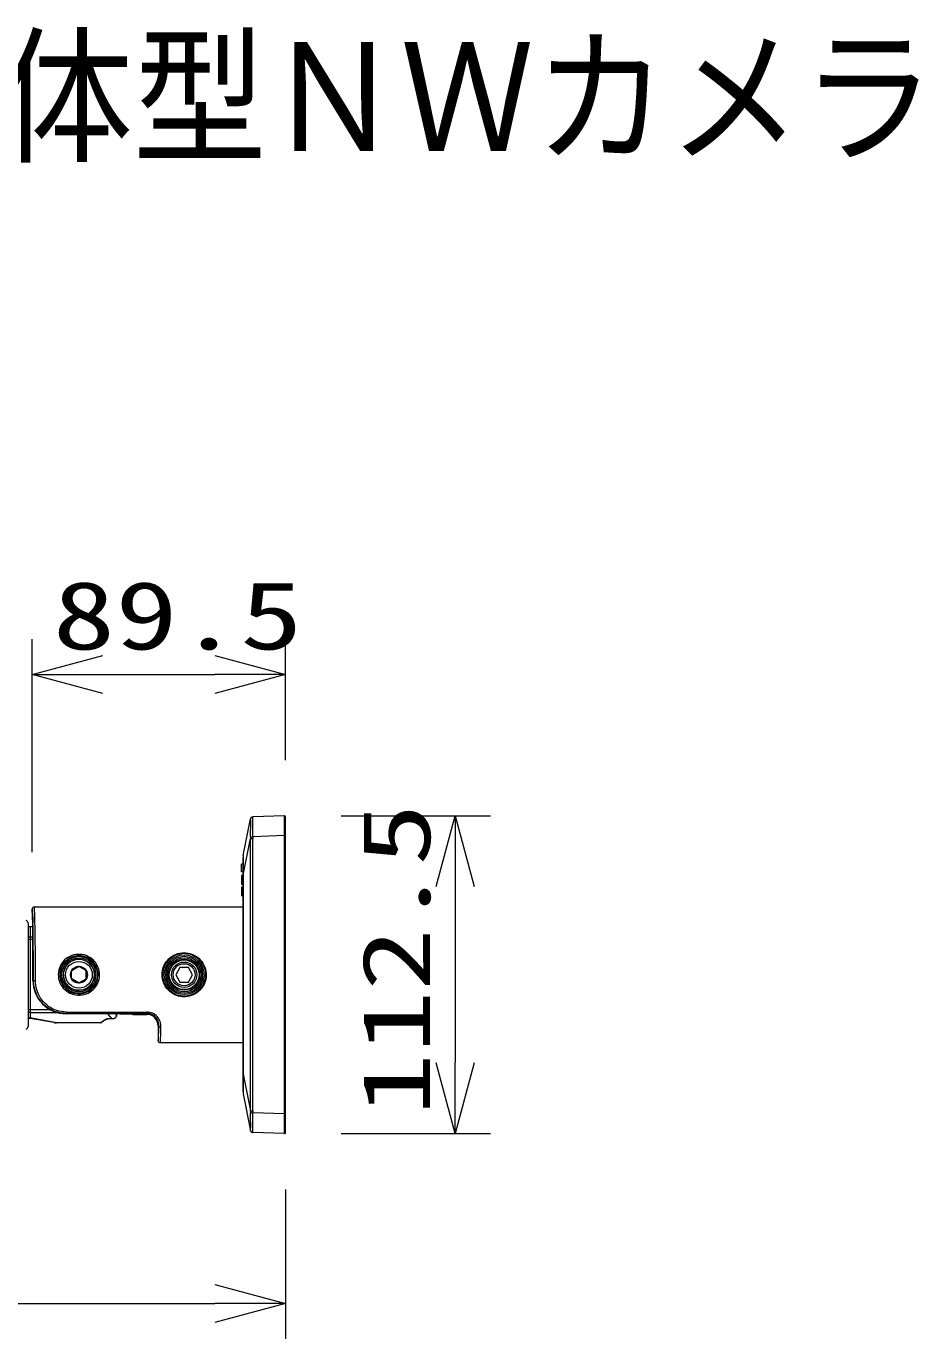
# Model space of a CAD drawing. Units: millimetres on the paper. Extents: x -62 to 65, y -58 to 59.
# Drawn here: x 17.42 to 48.97, y 12.82 to 59.21 of the extents above; entities that cross this region are included whole.
import ezdxf
from ezdxf.enums import TextEntityAlignment as Align

# ---------------------------------------------------------------- set-up
doc = ezdxf.new("R2010")
doc.units = ezdxf.units.MM
doc.layers.add('0-0_MOJI1', color=7, linetype='Continuous')
for name, color, linetype, lineweight in [('0-2_GAIKEI', 4, 'Continuous', 9), ('0-3_SUNPO', 7, 'Continuous', 9), ('0-4_0', 7, 'Continuous', 9)]:
    doc.layers.add(name, color=color, linetype=linetype, lineweight=lineweight)
doc.styles.add('ＭＳ ゴシック', font='')
doc.styles.get('ＭＳ ゴシック').set_extended_font_data('MS Gothic')

# ---------------------------------------------------------------- blocks, each defined once
blk = doc.blocks.new('_Open30')
at = {"layer": '0-4_0'}
blk.add_line((0, 0), (-1, 0), dxfattribs=at)
blk.add_lwpolyline([(-1, 0.2679), (0, 0), (-1, -0.2679)], dxfattribs=at)

msp = doc.modelspace()

# ---------------------------------------------------------------- linework, layer by layer
at = {"layer": '0-2_GAIKEI', "color": 7}
for p, q in [((25.093, 29.899), (25.353, 31.197)), ((26.552, 31.301), (25.429, 31.261)), ((25.429, 31.261), (25.429, 31.261)), ((26.584, 20.098), (26.584, 31.271)), ((25.353, 20.872), (25.353, 30.497)), ((25.084, 29.799), (25.084, 21.569)), ((17.634, 27.884), (17.634, 28.014)), ((17.704, 28.084), (25.084, 28.084)), ((17.484, 27.514), (17.484, 23.855)), ((17.655, 27.384), (17.555, 27.384)), ((17.655, 25.484), (17.655, 27.441)), ((17.655, 25.484), (17.655, 27.441)), ((18.394, 23.993), (17.561, 24.14)), ((20.734, 24.306), (18.834, 24.306)), ((20.734, 24.306), (18.834, 24.306)), ((20.626, 24.306), (20.617, 24.254)), ((20.734, 24.306), (20.626, 24.306)), ((21.184, 24.284), (21.184, 24.298)), ((21.184, 24.284), (21.684, 24.284)), ((20.057, 23.984), (18.494, 23.984)), ((20.463, 24.121), (20.295, 24.119)), ((22.084, 23.884), (22.084, 23.355)), ((22.154, 23.284), (25.084, 23.284)), ((25.093, 21.47), (25.353, 20.172)), ((26.584, 20.781), (26.584, 20.779)), ((26.552, 20.068), (25.429, 20.107))]:
    msp.add_line(p, q, dxfattribs=at)
at = {"layer": '0-2_GAIKEI'}
for p, q in [((25.093, 29.199), (25.353, 30.497)), ((25.353, 30.563), (25.429, 30.562)), ((25.353, 30.497), (25.429, 30.497)), ((26.552, 30.601), (25.429, 30.562)), ((25.429, 20.872), (25.429, 30.497)), ((26.584, 30.601), (26.552, 30.601)), ((26.552, 20.768), (26.552, 30.601)), ((25.034, 29.325), (25.034, 29.593)), ((25.084, 29.593), (25.034, 29.593)), ((25.084, 29.325), (25.034, 29.325)), ((25.034, 29.193), (25.034, 29.186)), ((25.084, 29.193), (25.034, 29.193)), ((25.084, 29.193), (25.034, 29.193)), ((25.084, 29.186), (25.034, 29.186)), ((25.034, 29.186), (25.034, 28.879)), ((25.084, 29.181), (25.034, 29.181)), ((25.084, 29.147), (25.034, 29.147)), ((25.084, 29.095), (25.034, 29.095)), ((25.084, 29.041), (25.034, 29.041)), ((25.084, 29.006), (25.034, 29.006)), ((25.084, 29.002), (25.034, 29.002)), ((25.084, 28.886), (25.034, 28.886)), ((25.084, 28.879), (25.034, 28.879)), ((25.084, 28.783), (25.034, 28.783)), ((25.034, 28.776), (25.034, 28.476)), ((25.084, 28.776), (25.034, 28.776)), ((25.093, 29.199), (25.084, 29.199)), ((25.084, 28.732), (25.034, 28.732)), ((25.034, 28.476), (25.034, 28.47)), ((25.084, 28.476), (25.034, 28.476)), ((25.084, 28.47), (25.034, 28.47)), ((17.555, 27.384), (17.555, 24.166)), ((17.655, 27.525), (17.655, 27.524)), ((17.555, 26.926), (17.484, 26.926)), ((17.655, 27.016), (17.555, 27.016)), ((17.655, 26.926), (17.555, 26.926)), ((19.283, 25.981), (19.269, 25.973)), ((18.734, 25.684), (18.734, 25.666)), ((19.026, 25.536), (19.026, 25.832)), ((19.027, 25.536), (19.041, 25.528)), ((19.54, 25.833), (19.527, 25.841)), ((19.541, 25.536), (19.541, 25.832)), ((19.834, 25.684), (19.833, 25.703)), ((22.855, 25.941), (22.707, 25.684)), ((22.707, 25.684), (22.855, 25.427)), ((23.152, 25.941), (22.855, 25.941)), ((23.3, 25.684), (23.152, 25.941)), ((23.152, 25.427), (23.3, 25.684)), ((17.674, 25.484), (17.655, 25.484)), ((19.284, 25.388), (19.298, 25.396)), ((22.855, 25.427), (23.152, 25.427)), ((18.283, 24.443), (17.484, 24.443)), ((17.555, 24.352), (18.506, 24.352)), ((18.834, 24.366), (18.834, 24.306)), ((18.834, 24.366), (21.684, 24.366)), ((18.834, 24.318), (21.684, 24.318)), ((20.463, 24.123), (20.309, 24.306)), ((20.614, 24.254), (20.57, 24.306)), ((20.623, 24.306), (20.614, 24.254)), ((20.614, 24.254), (20.617, 24.254)), ((21.684, 24.366), (21.684, 24.284)), ((20.463, 24.123), (20.294, 24.121)), ((20.463, 24.121), (20.295, 24.119)), ((22.109, 23.884), (22.084, 23.884)), ((25.093, 22.17), (25.353, 20.872)), ((25.353, 20.872), (25.429, 20.872)), ((25.353, 20.806), (25.429, 20.807)), ((26.552, 20.768), (25.429, 20.807)), ((26.584, 20.768), (26.552, 20.768)), ((25.429, 20.107), (25.429, 20.107))]:
    msp.add_line(p, q, dxfattribs=at)
at = {"layer": '0-2_GAIKEI', "color": 7}
for points in [[(25.353, 30.563), (25.355, 30.696), (25.356, 30.939), (25.356, 31.138), (25.355, 31.188), (25.354, 31.195), (25.354, 31.196), (25.353, 31.196)], [(17.634, 27.884), (17.634, 27.884), (17.634, 27.884), (17.635, 27.883), (17.636, 27.881), (17.64, 27.857), (17.644, 27.797), (17.65, 27.683), (17.655, 27.525)], [(20.617, 24.254), (20.608, 24.22), (20.593, 24.192), (20.574, 24.167), (20.549, 24.147), (20.521, 24.132), (20.49, 24.123), (20.463, 24.121)], [(21.184, 24.298), (21.183, 24.298), (21.183, 24.299), (21.183, 24.299), (21.179, 24.299), (21.14, 24.302), (21.017, 24.304), (20.734, 24.306)], [(20.734, 24.306), (21.021, 24.304), (21.141, 24.302), (21.173, 24.3)], [(20.295, 24.119), (20.265, 24.115), (20.247, 24.11), (20.243, 24.108)], [(25.353, 20.173), (25.353, 20.173), (25.354, 20.173), (25.354, 20.175), (25.355, 20.191), (25.356, 20.311), (25.355, 20.623), (25.353, 20.806)]]:
    msp.add_lwpolyline(points, dxfattribs=at)
at = {"layer": '0-2_GAIKEI'}
for points in [[(25.429, 30.562), (25.43, 30.98), (25.43, 31.2), (25.43, 31.254), (25.429, 31.261), (25.429, 31.261), (25.429, 31.261)], [(26.552, 30.601), (26.552, 31.171), (26.552, 31.282), (26.552, 31.3), (26.552, 31.301)], [(25.093, 29.899), (25.092, 29.872), (25.091, 29.755), (25.091, 29.507), (25.093, 29.207), (25.093, 29.199)], [(25.084, 28.783), (25.034, 28.783), (25.034, 28.776)], [(25.093, 29.199), (25.093, 22.17), (25.084, 22.17)], [(17.674, 25.484), (17.673, 26.293), (17.669, 26.81), (17.663, 27.262), (17.656, 27.623), (17.647, 27.874), (17.641, 27.97), (17.638, 27.998), (17.635, 28.012), (17.634, 28.013), (17.634, 28.013), (17.634, 28.014)], [(17.655, 27.524), (17.648, 27.721), (17.643, 27.818), (17.638, 27.867)], [(17.745, 25.478), (17.745, 26.004), (17.743, 26.521), (17.74, 26.922), (17.735, 27.291), (17.729, 27.604), (17.722, 27.854), (17.717, 27.957), (17.713, 28.032), (17.709, 28.068), (17.706, 28.082), (17.705, 28.084), (17.705, 28.084), (17.704, 28.084)], [(23.004, 24.906), (22.935, 24.909), (22.867, 24.918), (22.8, 24.933), (22.734, 24.954), (22.671, 24.98), (22.611, 25.012), (22.549, 25.052), (22.492, 25.097), (22.439, 25.147), (22.391, 25.202), (22.348, 25.261), (22.311, 25.324), (22.28, 25.391), (22.256, 25.459), (22.238, 25.53), (22.227, 25.603), (22.223, 25.676), (22.225, 25.748), (22.235, 25.821), (22.251, 25.892), (22.274, 25.961), (22.301, 26.024), (22.334, 26.084), (22.371, 26.141), (22.414, 26.194), (22.461, 26.244), (22.512, 26.289), (22.574, 26.334), (22.639, 26.373), (22.709, 26.405), (22.781, 26.43), (22.855, 26.448), (22.931, 26.459), (23.004, 26.462)], [(23.004, 26.462), (23.072, 26.459), (23.14, 26.45), (23.207, 26.435), (23.273, 26.415), (23.336, 26.388), (23.396, 26.357), (23.46, 26.315), (23.52, 26.268), (23.575, 26.215), (23.624, 26.157), (23.667, 26.094), (23.704, 26.028), (23.734, 25.958), (23.758, 25.886), (23.774, 25.812), (23.783, 25.736), (23.784, 25.66), (23.778, 25.584), (23.765, 25.513), (23.746, 25.444), (23.721, 25.377), (23.69, 25.313), (23.652, 25.252), (23.61, 25.194), (23.562, 25.141), (23.509, 25.091), (23.451, 25.047), (23.389, 25.008), (23.323, 24.975), (23.255, 24.948), (23.194, 24.93), (23.131, 24.917), (23.068, 24.909), (23.004, 24.906)], [(19.919, 26.038), (19.88, 26.101), (19.835, 26.158), (19.784, 26.211), (19.728, 26.258), (19.668, 26.299), (19.604, 26.334), (19.536, 26.363), (19.465, 26.385), (19.392, 26.399), (19.319, 26.406), (19.245, 26.406), (19.171, 26.399), (19.099, 26.384), (19.028, 26.362), (18.96, 26.333), (18.896, 26.297), (18.835, 26.255), (18.779, 26.207), (18.731, 26.156), (18.687, 26.101), (18.649, 26.041), (18.618, 25.978), (18.592, 25.912), (18.572, 25.842), (18.56, 25.77), (18.555, 25.696), (18.557, 25.623), (18.567, 25.55), (18.585, 25.479), (18.602, 25.428), (18.623, 25.378), (18.648, 25.33)], [(19.877, 26.009), (19.84, 26.069), (19.796, 26.124), (19.747, 26.175), (19.693, 26.221), (19.634, 26.261), (19.571, 26.294), (19.505, 26.321), (19.437, 26.341), (19.367, 26.353), (19.296, 26.358), (19.225, 26.356), (19.154, 26.346), (19.085, 26.329), (19.018, 26.304), (18.954, 26.273), (18.894, 26.236), (18.839, 26.192), (18.788, 26.143), (18.742, 26.089), (18.703, 26.03), (18.669, 25.968), (18.643, 25.902), (18.624, 25.834), (18.612, 25.765), (18.607, 25.695), (18.609, 25.625), (18.619, 25.556), (18.636, 25.489), (18.66, 25.423), (18.69, 25.36)], [(18.648, 25.33), (18.687, 25.268), (18.732, 25.211), (18.783, 25.158), (18.839, 25.111), (18.899, 25.069), (18.963, 25.034), (19.031, 25.006), (19.102, 24.984), (19.175, 24.969), (19.248, 24.962), (19.322, 24.962), (19.396, 24.97), (19.468, 24.985), (19.539, 25.007), (19.607, 25.036), (19.671, 25.072), (19.732, 25.114), (19.788, 25.162), (19.836, 25.212), (19.88, 25.268), (19.918, 25.327), (19.95, 25.39), (19.975, 25.456), (19.995, 25.527), (20.007, 25.599), (20.012, 25.672), (20.01, 25.746), (20, 25.818), (19.982, 25.889), (19.965, 25.941), (19.944, 25.991), (19.919, 26.038)], [(18.69, 25.36), (18.727, 25.3), (18.771, 25.244), (18.82, 25.193), (18.874, 25.148), (18.933, 25.108), (18.996, 25.074), (19.062, 25.048), (19.13, 25.028), (19.2, 25.016), (19.271, 25.011), (19.342, 25.013), (19.413, 25.023), (19.482, 25.04), (19.549, 25.064), (19.613, 25.095), (19.673, 25.133), (19.728, 25.176), (19.779, 25.226), (19.825, 25.28), (19.864, 25.338), (19.898, 25.401), (19.924, 25.466), (19.943, 25.534), (19.956, 25.604), (19.96, 25.674), (19.958, 25.743), (19.948, 25.812), (19.931, 25.88), (19.907, 25.946), (19.877, 26.009)], [(19.284, 25.981), (19.298, 25.973), (19.527, 25.841)], [(23.004, 24.927), (22.941, 24.929), (22.879, 24.937), (22.818, 24.95), (22.758, 24.968), (22.7, 24.991), (22.634, 25.025), (22.571, 25.065), (22.512, 25.112), (22.458, 25.163), (22.41, 25.22), (22.367, 25.282), (22.332, 25.345), (22.303, 25.411), (22.281, 25.48), (22.264, 25.55), (22.255, 25.622), (22.253, 25.698), (22.258, 25.773), (22.27, 25.847), (22.29, 25.92), (22.317, 25.99), (22.35, 26.057), (22.39, 26.121), (22.436, 26.18), (22.487, 26.235), (22.544, 26.284), (22.605, 26.327), (22.671, 26.364), (22.734, 26.391), (22.799, 26.413), (22.866, 26.429), (22.934, 26.439), (23.004, 26.442)], [(23.004, 26.442), (23.066, 26.439), (23.128, 26.432), (23.189, 26.419), (23.249, 26.401), (23.307, 26.378), (23.373, 26.344), (23.436, 26.303), (23.495, 26.257), (23.549, 26.205), (23.597, 26.148), (23.64, 26.087), (23.676, 26.021), (23.706, 25.952), (23.729, 25.88), (23.745, 25.807), (23.753, 25.731), (23.754, 25.656), (23.747, 25.581), (23.733, 25.506), (23.712, 25.434), (23.684, 25.365), (23.65, 25.298), (23.608, 25.235), (23.561, 25.177), (23.509, 25.124), (23.451, 25.076), (23.389, 25.034), (23.323, 24.999), (23.254, 24.97), (23.193, 24.951), (23.131, 24.937), (23.067, 24.929), (23.004, 24.927)], [(19.027, 25.833), (19.041, 25.841), (19.269, 25.973)], [(19.283, 25.388), (19.269, 25.396), (19.041, 25.528)], [(19.54, 25.536), (19.527, 25.528), (19.298, 25.396)], [(18.834, 24.318), (18.745, 24.321), (18.656, 24.332), (18.569, 24.348), (18.484, 24.372), (18.402, 24.402), (18.326, 24.435), (18.253, 24.474), (18.184, 24.518), (18.118, 24.566), (18.047, 24.627), (17.982, 24.692), (17.922, 24.763), (17.868, 24.838), (17.82, 24.918), (17.778, 25.001), (17.746, 25.078), (17.72, 25.158), (17.7, 25.24), (17.685, 25.323), (17.677, 25.403), (17.674, 25.484)], [(18.834, 24.366), (18.748, 24.369), (18.664, 24.38), (18.581, 24.397), (18.5, 24.42), (18.421, 24.45), (18.348, 24.484), (18.278, 24.523), (18.211, 24.568), (18.148, 24.617), (18.087, 24.671), (18.031, 24.73), (17.978, 24.793), (17.931, 24.859), (17.888, 24.93), (17.851, 25.003), (17.819, 25.079), (17.792, 25.157), (17.772, 25.237), (17.757, 25.319), (17.748, 25.398), (17.745, 25.478)], [(17.555, 24.166), (17.538, 24.164), (17.522, 24.159), (17.509, 24.151), (17.497, 24.14), (17.489, 24.127), (17.485, 24.112), (17.484, 24.103)], [(18.494, 23.984), (18.112, 24.06), (17.555, 24.166)], [(17.561, 24.14), (17.56, 24.14), (17.56, 24.14), (17.56, 24.141), (17.559, 24.143), (17.555, 24.166)], [(20.614, 24.254), (20.604, 24.22), (20.596, 24.203), (20.586, 24.188), (20.575, 24.174), (20.562, 24.161), (20.538, 24.144), (20.512, 24.132), (20.484, 24.125), (20.463, 24.123)], [(20.617, 24.254), (20.608, 24.22), (20.593, 24.192), (20.574, 24.167), (20.549, 24.147), (20.521, 24.132), (20.49, 24.123), (20.463, 24.121)], [(22.109, 23.884), (22.107, 23.938), (22.098, 23.993), (22.09, 24.021), (22.08, 24.05), (22.068, 24.077), (22.054, 24.104), (22.027, 24.145), (21.994, 24.184), (21.955, 24.22), (21.911, 24.252), (21.886, 24.267), (21.859, 24.28), (21.832, 24.291), (21.804, 24.301), (21.765, 24.31), (21.724, 24.316), (21.684, 24.318)], [(20.225, 24.105), (20.248, 24.115), (20.277, 24.12), (20.294, 24.121)], [(22.084, 23.355), (22.084, 23.355), (22.084, 23.355), (22.085, 23.356), (22.085, 23.357), (22.089, 23.376), (22.092, 23.412), (22.099, 23.539), (22.105, 23.691), (22.109, 23.884)], [(22.109, 23.884), (22.112, 23.871), (22.117, 23.86), (22.127, 23.849), (22.139, 23.84), (22.159, 23.832), (22.18, 23.829)], [(22.154, 23.284), (22.155, 23.284), (22.155, 23.285), (22.156, 23.286), (22.157, 23.289), (22.159, 23.298), (22.162, 23.329), (22.166, 23.391), (22.174, 23.588), (22.18, 23.829)], [(25.093, 22.17), (25.092, 22.07), (25.091, 21.687), (25.091, 21.552), (25.092, 21.485), (25.093, 21.47)], [(25.429, 20.107), (25.429, 20.107), (25.429, 20.108), (25.43, 20.117), (25.43, 20.185), (25.43, 20.577), (25.429, 20.807)], [(26.552, 20.068), (26.552, 20.068), (26.552, 20.078), (26.552, 20.155), (26.552, 20.768)]]:
    msp.add_lwpolyline(points, dxfattribs=at)
at = {"layer": '0-2_GAIKEI', "color": 7}
msp.add_circle((25.354, 31.197), 0.0007, dxfattribs=at)
at = {"layer": '0-2_GAIKEI'}
for centre, radius in [((19.284, 25.684), 0.652), ((19.284, 25.684), 0.602), ((19.284, 25.684), 0.55), ((19.284, 25.684), 0.472), ((19.284, 25.684), 0.297), ((19.284, 25.684), 0.297), ((23.004, 25.684), 0.703), ((23.004, 25.684), 0.653), ((23.004, 25.684), 0.598), ((23.004, 25.684), 0.548), ((23.004, 25.684), 0.526), ((23.004, 25.684), 0.45), ((23.004, 25.684), 0.39), ((25.354, 20.172), 0.0006)]:
    msp.add_circle(centre, radius, dxfattribs=at)
at = {"layer": '0-2_GAIKEI', "color": 7}
for centre, radius, start, end in [((25.432, 31.181), 0.0804, 92.0614, 168.7819), ((25.432, 31.181), 0.0807, 152.375, 168.707), ((25.432, 31.182), 0.0798, 92.0034, 169.6308), ((26.554, 31.271), 0.03, 0, 92), ((29.131, 30.503), 3.779, 179.0917, 180.1), ((25.591, 29.799), 0.507, 168.6901, 180), ((17.704, 28.014), 0.0707, 90, 180), ((17.704, 28.014), 0.0707, 90, 180), ((17.384, 27.514), 0.1, 0, 68), ((17.555, 27.455), 0.0707, 180, 270), ((14.001, 27.451), 3.654, 359.8539, 1.166), ((14.039, 27.451), 3.616, 359.8537, 1.1582), ((18.834, 25.484), 1.178, 180, 270), ((18.834, 25.484), 1.178, 180, 270), ((17.549, 24.076), 0.0655, 93.7919, 161.1614), ((17.549, 24.076), 0.0653, 93.7162, 156.2698), ((17.549, 24.076), 0.0653, 80, 93.6567), ((21.684, 23.884), 0.4, 0, 90), ((17.384, 23.855), 0.1, 292, 0), ((17.549, 24.076), 0.0653, 161.25, 180), ((18.494, 24.558), 0.574, 260, 270), ((20.057, 24.02), 0.0354, 270, 306.1646), ((23.489, 19.339), 5.769, 124.2393, 126.2527), ((23.466, 19.372), 5.728, 124.2284, 126.2569), ((22.154, 23.355), 0.0707, 180, 270), ((22.154, 23.355), 0.0707, 180, 270), ((25.591, 21.569), 0.507, 180, 191.3099), ((25.591, 21.569), 0.507, 180, 191.31), ((29.133, 20.866), 3.78, 179.9006, 180.9084), ((25.432, 20.188), 0.0804, 191.2181, 267.9394), ((25.432, 20.187), 0.0798, 190.3692, 267.9966), ((25.432, 20.188), 0.0803, 214.1467, 267.9941), ((26.554, 20.098), 0.03, 268, 0)]:
    msp.add_arc(centre, radius, start, end, dxfattribs=at)
at = {"layer": '0-2_GAIKEI'}
for centre, radius, start, end in [((25.432, 31.18), 0.0812, 120.6345, 143.2195), ((25.432, 31.181), 0.0802, 92.0137, 108.5138), ((28.742, 30.533), 3.313, 179.5017, 180.6286), ((25.591, 29.799), 0.507, 168.6901, 180), ((25.591, 29.799), 0.507, 168.6901, 175.2576), ((17.684, 27.884), 0.05, 180, 205.6251), ((19.284, 25.684), 0.55, 1.9447, 170.4853), ((19.284, 25.684), 0.55, 181.9494, 0), ((19.284, 25.684), 0.289, 152.8202, 207.1798), ((19.284, 25.684), 0.297, 149.919, 150.081), ((19.284, 25.684), 0.297, 209.919, 210.081), ((19.284, 25.684), 0.289, 92.8202, 147.1798), ((19.284, 25.684), 0.289, 212.8201, 267.1799), ((19.284, 25.684), 0.289, 32.8201, 87.1799), ((19.284, 25.684), 0.289, 272.8202, 327.1798), ((19.284, 25.684), 0.297, 29.9191, 30.081), ((19.284, 25.684), 0.289, 332.82, 27.18), ((19.284, 25.684), 0.297, 329.919, 330.0808), ((21.184, 24.334), 0.05, 221.1717, 270), ((21.682, 23.867), 0.499, 355.7143, 89.8773), ((23.581, 19.244), 5.906, 124.613, 126.6251), ((20.231, 24.129), 0.024, 257.3665, 301.4636), ((20.3, 24.121), 0.0062, 180, 200.9806), ((20.469, 24.123), 0.0064, 180, 200.7716), ((25.591, 21.569), 0.507, 184.7425, 191.3099), ((28.742, 20.836), 3.313, 179.3749, 180.5018)]:
    msp.add_arc(centre, radius, start, end, dxfattribs=at)
for centre, major_axis, ratio, start_param, end_param in [((17.555, 27.072), (0.0707, 0), 0.783441, 3.141593, 4.712389), ((17.745, 25.484), (0.0713, 0), 0.085884, 3.159111, 4.712518), ((17.555, 24.297), (0.0707, 0), 0.783439, 1.570796, 3.141593)]:
    msp.add_ellipse(centre, major_axis=major_axis, ratio=ratio, start_param=start_param, end_param=end_param, dxfattribs=at)
at = {"layer": '0-2_GAIKEI', "color": 7}
msp.add_ellipse((21.184, 24.348), major_axis=(-0.05, 0), ratio=0.999848, start_param=1.308292, end_param=1.570796, dxfattribs=at)
at = {"layer": '0-3_SUNPO'}
for p, q in [((17.634, 30.015), (17.634, 37.551)), ((26.584, 33.271), (26.584, 37.551)), ((20.134, 36.301), (24.084, 36.301)), ((28.552, 31.301), (33.834, 31.301)), ((32.584, 28.801), (32.584, 22.568)), ((28.552, 20.068), (33.834, 20.068)), ((26.584, 18.098), (26.584, 12.818)), ((2.927, 14.068), (24.084, 14.068))]:
    msp.add_line(p, q, dxfattribs=at)

# ---------------------------------------------------------------- block references
at = {"layer": '0-3_SUNPO', "xscale": 2.5, "yscale": 2.5}
for p, rotation in [((17.634, 36.301), 180), ((32.584, 31.301), 90), ((32.584, 20.068), 270)]:
    msp.add_blockref('_Open30', p, dxfattribs=dict(at, rotation=rotation))
for p in [(26.584, 36.301), (26.584, 14.068)]:
    msp.add_blockref('_Open30', p, dxfattribs=at)

# ---------------------------------------------------------------- texts
at = {"layer": '0-0_MOJI1', "style": 'ＭＳ ゴシック', "width": 0.9}
msp.add_text('屋外２ＭＰハウジング一体型ＮＷカメラ', height=3.849, dxfattribs=at).set_placement((-35.5, 53.642), align=Align.BOTTOM_LEFT)
at = {"layer": '0-3_SUNPO', "style": 'ＭＳ ゴシック', "width": 1.35}
msp.add_text('89.5', height=2.405, dxfattribs=at).set_placement((18.359, 36.463), align=Align.BOTTOM_LEFT)
msp.add_text('112.5', height=2.405, rotation=90, dxfattribs=at).set_placement((32.421, 20.702), align=Align.BOTTOM_LEFT)

doc.saveas('drawing.dxf')
